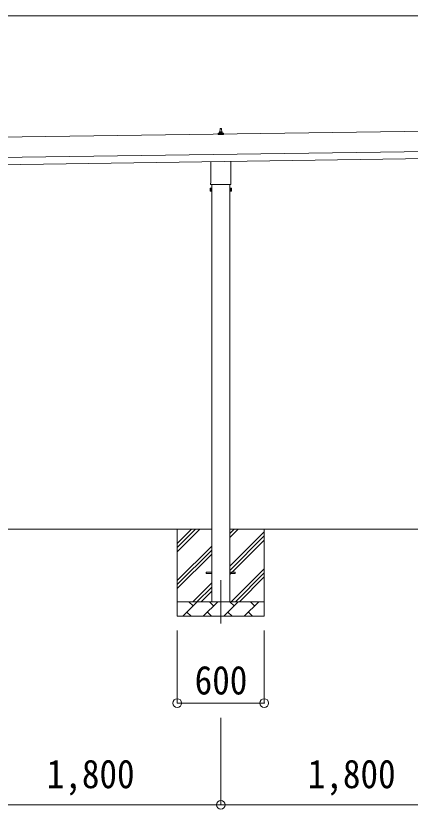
# Model space of a CAD drawing. Units: millimetres at full size, sheet at 1:60. Extents: x -16864 to 16864, y -11640 to 11640.
# Drawn here: x 2223 to 4942, y -8491 to -3017 of the extents above; entities that cross this region are included whole.
import ezdxf
from ezdxf.enums import TextEntityAlignment as Align

# ---------------------------------------------------------------- set-up
doc = ezdxf.new("R2010")
doc.units = ezdxf.units.MM
doc.header["$LTSCALE"] = 60
doc.header["$PDMODE"] = 32
doc.header["$PDSIZE"] = 60
doc.linetypes.add('CHAIN1', pattern=[8, 5, -1, 1, -1])
for name, color, linetype, lineweight in [('0-1_Defpoints', 7, 'CHAIN1', 9), ('0-2_TEXT1', 4, 'Continuous', 9), ('0-3_SHAPE', 7, 'Continuous', 9), ('0-8_TABLE1', 6, 'Continuous', 9)]:
    doc.layers.add(name, color=color, linetype=linetype, lineweight=lineweight)
doc.styles.add('ＭＳ ゴシック', font='')
doc.styles.get('ＭＳ ゴシック').set_extended_font_data('MS Gothic')

msp = doc.modelspace()

# ---------------------------------------------------------------- linework, layer by layer
at = {"layer": '0-1_Defpoints'}
msp.add_line((3636.29, -6909.99), (3636.29, -7258.99), dxfattribs=at)
at = {"layer": '0-2_TEXT1'}
for p, q in [((6314.04, -3794.61), (949.09, -3871.26)), ((3618.35, -3835.52), (3618.35, -3827.8)), ((3618.73, -3827.02), (3654.47, -3827.02)), ((3619.11, -3826.83), (3625.83, -3825.2)), ((3626.22, -3825.02), (3646.98, -3825.02)), ((3626.6, -3824.23), (3626.6, -3820.02)), ((3627.6, -3820.02), (3645.6, -3820.02)), ((3630.6, -3820.02), (3631.33, -3796.49)), ((3632.33, -3795.52), (3640.87, -3795.52)), ((3641.87, -3796.49), (3642.6, -3820.02)), ((3646.6, -3824.23), (3646.6, -3820.02)), ((3654.08, -3826.83), (3647.36, -3825.2)), ((3654.85, -3835.52), (3654.85, -3827.8)), ((3654.85, -3835.52), (3618.35, -3835.52)), ((951.09, -4011.24), (6316.04, -3934.6)), ((951.8, -4061.24), (6316.76, -3984.6)), ((3567.99, -4169.5), (3567.99, -4023.86)), ((3704.59, -4021.91), (3704.59, -4169.5)), ((3562.29, -4207.78), (3563.05, -4206.46)), ((3562.29, -4207.78), (3562.29, -4224.78)), ((3569.29, -4211.37), (3563.05, -4211.37)), ((3566.29, -4178.28), (3566.29, -4172.78)), ((3704.23, -4181.78), (3568.36, -4181.78)), ((3573.79, -4181.78), (3573.79, -7059.99)), ((3698.79, -7059.99), (3698.79, -4181.78)), ((3703.29, -4211.37), (3709.53, -4211.37)), ((3706.29, -4172.78), (3706.29, -4178.28)), ((3710.29, -4207.78), (3709.53, -4206.46)), ((3710.29, -4207.78), (3710.29, -4224.78)), ((3562.29, -4224.78), (3563.05, -4226.09)), ((3569.29, -4221.18), (3563.05, -4221.18)), ((3569.29, -4226.09), (3563.05, -4226.09)), ((3571.79, -4225.48), (3569.29, -4225.48)), ((3700.79, -4225.48), (3703.29, -4225.48)), ((3703.29, -4221.18), (3709.53, -4221.18)), ((3703.29, -4226.09), (3709.53, -4226.09)), ((3710.29, -4224.78), (3709.53, -4226.09)), ((3536.29, -6855.49), (3573.79, -6855.49)), ((3536.29, -6864.49), (3536.29, -6855.49)), ((3536.29, -6855.49), (3573.79, -6855.49)), ((3536.29, -6864.49), (3536.29, -6855.49)), ((3536.29, -6864.49), (3573.79, -6864.49)), ((3536.29, -6864.49), (3573.79, -6864.49)), ((3698.79, -6855.49), (3736.29, -6855.49)), ((3698.79, -6855.49), (3736.29, -6855.49)), ((3698.79, -6864.49), (3736.29, -6864.49)), ((3698.79, -6864.49), (3736.29, -6864.49)), ((3736.29, -6864.49), (3736.29, -6855.49)), ((3736.29, -6864.49), (3736.29, -6855.49))]:
    msp.add_line(p, q, dxfattribs=at)
for points in [[(3569.29, -4226.09), (3569.29, -4206.46), (3563.05, -4206.46)], [(3569.29, -4225.48), (3569.29, -4207.08), (3571.79, -4207.08)], [(3703.29, -4225.48), (3703.29, -4207.08), (3700.79, -4207.08)], [(3703.29, -4226.09), (3703.29, -4206.46), (3709.53, -4206.46)]]:
    msp.add_lwpolyline(points, dxfattribs=at)
for points in [[(3571.79, -4226.78), (3571.79, -4205.78), (3573.79, -4205.78), (3573.79, -4226.78)], [(3700.79, -4226.78), (3700.79, -4205.78), (3698.79, -4205.78), (3698.79, -4226.78)]]:
    msp.add_lwpolyline(points, close=True, dxfattribs=at)
for centre, radius, start, end in [((3619.35, -3827.8), 1, 103.62699, 180), ((3625.6, -3824.23), 1, 283.62699, 0), ((3630.68, -3820.65), 4.13, 90, 171.17633), ((3627.6, -3821.02), 1, 90, 180), ((3632.33, -3796.52), 1, 90, 178.60509), ((3639.93, -3820.02), 4.83, 133.60282, 180), ((3633.27, -3820.02), 4.83, 0, 46.39718), ((3640.87, -3796.52), 1, 1.39491, 90), ((3642.51, -3820.65), 4.13, 8.82367, 90), ((3645.6, -3821.02), 1, 0, 90), ((3647.6, -3824.23), 1, 180, 256.37301), ((3653.85, -3827.8), 1, 0, 76.37301), ((3578.53, -4216.28), 16.24, 162.41205, 197.58795), ((3566.64, -4208.91), 4.34, 145.61575, 214.38425), ((3570.29, -4172.78), 4, 125.09963, 180), ((3570.29, -4178.28), 4, 180, 194.47751), ((3570.29, -4178.28), 4, 194.47751, 241.04498), ((3702.29, -4178.28), 4, 298.95502, 345.52249), ((3702.29, -4172.78), 4, 0, 54.90037), ((3702.29, -4178.28), 4, 345.52249, 0), ((3694.05, -4216.28), 16.24, 342.41205, 17.58795), ((3705.95, -4208.91), 4.34, 325.61575, 34.38425), ((3566.64, -4223.64), 4.34, 145.61575, 214.38425), ((3705.95, -4223.64), 4.34, 325.61575, 34.38425)]:
    msp.add_arc(centre, radius, start, end, dxfattribs=at)
at = {"layer": '0-3_SHAPE'}
for p, q in [((3573.79, -6559.99), (1898.79, -6559.99)), ((3336.29, -6559.99), (3336.29, -7159.99)), ((3336.29, -6658.47), (3434.77, -6559.99)), ((3336.29, -6686.76), (3463.06, -6559.99)), ((3336.29, -6715.04), (3491.34, -6559.99)), ((5373.79, -6559.99), (3698.79, -6559.99)), ((3698.79, -6588.81), (3727.62, -6559.99)), ((3698.79, -6617.1), (3755.9, -6559.99)), ((3936.29, -6559.99), (3936.29, -7159.99)), ((3698.79, -6815.09), (3936.29, -6577.59)), ((3698.79, -6843.37), (3936.29, -6605.87)), ((3336.29, -6913.03), (3573.79, -6675.53)), ((3698.79, -6871.66), (3936.29, -6634.16)), ((3336.29, -6941.31), (3573.79, -6703.81)), ((3336.29, -6969.6), (3573.79, -6732.1)), ((3708.45, -7059.99), (3936.29, -6832.15)), ((3736.73, -7059.99), (3936.29, -6860.43)), ((3765.02, -7059.99), (3936.29, -6888.72)), ((3443.89, -7059.99), (3573.79, -6930.09)), ((3472.18, -7059.99), (3573.79, -6958.37)), ((3500.46, -7059.99), (3573.79, -6986.66)), ((3336.29, -7059.99), (3936.29, -7059.99)), ((3374.16, -7159.99), (3474.16, -7059.99)), ((3445.61, -7088.54), (3417.05, -7059.99)), ((3515.58, -7159.99), (3615.58, -7059.99)), ((3587.03, -7088.54), (3558.48, -7059.99)), ((3657, -7159.99), (3757, -7059.99)), ((3728.45, -7088.54), (3699.9, -7059.99)), ((3798.42, -7159.99), (3898.42, -7059.99)), ((3869.87, -7088.54), (3841.32, -7059.99)), ((3936.29, -7159.99), (3336.29, -7159.99)), ((3402.71, -7131.44), (3431.27, -7159.99)), ((3544.14, -7131.44), (3572.69, -7159.99)), ((3685.56, -7131.44), (3714.11, -7159.99)), ((3826.98, -7131.44), (3855.53, -7159.99))]:
    msp.add_line(p, q, dxfattribs=at)
at = {"layer": '0-8_TABLE1'}
for p, q in [((11757, -3017.35), (918.08, -3017.35)), ((3336.29, -7758.99), (3336.29, -7258.99)), ((3936.29, -7758.99), (3936.29, -7258.99)), ((3336.29, -7758.99), (3936.29, -7758.99)), ((3636.29, -8460.99), (3636.29, -7860.99)), ((3636.29, -8460.99), (1836.29, -8460.99)), ((5436.29, -8460.99), (3636.29, -8460.99))]:
    msp.add_line(p, q, dxfattribs=at)
for p in [(3336.29, -7758.99), (3936.29, -7758.99), (3636.29, -8460.99)]:
    msp.add_point(p, dxfattribs=at)

# ---------------------------------------------------------------- texts
at = {"layer": '0-8_TABLE1', "color": 7, "style": 'ＭＳ ゴシック', "width": 0.9}
for s, p in [('600', (3456.29, -7758.99)), ('1,800', (2436.29, -8405.99)), ('1,800', (4236.29, -8405.99))]:
    msp.add_text(s, height=197.9, dxfattribs=at).set_placement(p, align=Align.BOTTOM_LEFT)

doc.saveas('drawing.dxf')
